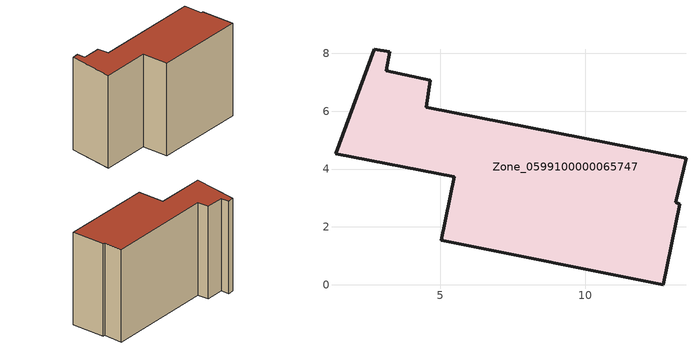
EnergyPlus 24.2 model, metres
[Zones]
Zone_0599100000065747
 floor ground (C_G): 4.65,7.07 4.51,6.14 13.48,4.38 13.13,2.85 13.26,2.78 12.7,0 5.02,1.54 5.47,3.74 1.38,4.53 2.72,8.14 3.24,8.05 3.12,7.39 z0
 wall outside (C_F): 4.65,7.07 3.12,7.39 3.24,8.05 2.72,8.14 1.38,4.53 5.47,3.74 5.02,1.54 12.7,0 13.26,2.78 13.13,2.85 13.48,4.38 4.51,6.14 4.65,7.07 z0:7.76
 roof outside (C_R): 4.51,6.14 4.65,7.07 3.12,7.39 3.24,8.05 2.72,8.14 1.38,4.53 5.47,3.74 5.02,1.54 12.7,0 13.26,2.78 13.13,2.85 13.48,4.38 z7.76
[BUILDING]
Pand.0599100000065747: North Axis=0; Terrain=City; Loads Convergence Tolerance Value=0.04; Temperature Convergence Tolerance Value=0.4; Solar Distribution=FullExterior; Maximum Number of Warmup Days=25; Minimum Number of Warmup Days=1
[Site:Location]
Rotterdam.The.Hague.AP_ZH_NLD Design_Conditions: Latitude=51.96; Longitude=4.45; Time Zone=1; Elevation=-4.5
[SITE:GROUNDTEMPERATURE:BUILDINGSURFACE]
18, 18, 18, 18, 18, 18, 18, 18, 18, 18, 18, 18
[MATERIAL] Thermal Absorptance=0.9; Solar Absorptance=0.7; Visible Absorptance=0.7
Name | Roughness | Thickness | Conductivity | Density | Specific Heat
G.TC.1946 | MediumSmooth | 0.15 | 1 | 540 | 1210
F.TC.1946 | Rough | 0.3 | 0.857143 | 1920 | 840
R.TC.1946 | MediumRough | 0.2 | 0.909091 | 1500 | 1000
[CONSTRUCTION]
C_G: G.TC.1946
C_F: F.TC.1946
C_R: R.TC.1946
[ZONE]
Zone_0599100000065747: Type=1; Multiplier=1; Ceiling Height=Autocalculate; Volume=Autocalculate; Floor Area=autocalculate; Part of Total Floor Area=Yes
[ZONEINFILTRATION:DESIGNFLOWRATE]
Infil_Zone_0599100000065747: Zone or ZoneList or Space or SpaceList=Zone_0599100000065747; Schedule=AlwaysOn; Design Flow Rate Calculation Method=Flow/Area; Flow Rate per Floor Area=0.003; Constant Term Coefficient=1; Temperature Term Coefficient=0; Velocity Term Coefficient=0; Velocity Squared Term Coefficient=0
[HVACTEMPLATE:ZONE:IDEALLOADSAIRSYSTEM]
Zone_0599100000065747: Maximum Heating Supply Air Temperature=50; Minimum Cooling Supply Air Temperature=13; Maximum Heating Supply Air Humidity Ratio=0.0156; Minimum Cooling Supply Air Humidity Ratio=0.0077; Heating Limit=NoLimit; Cooling Limit=NoLimit; Dehumidification Control Type=ConstantSensibleHeatRatio; Cooling Sensible Heat Ratio=0.7; Dehumidification Setpoint=60; Humidification Control Type=None; Humidification Setpoint=30; Outdoor Air Method=None; Outdoor Air Flow Rate per Person=0.00944; Outdoor Air Flow Rate per Zone Floor Area=0; Outdoor Air Flow Rate per Zone=0; Demand Controlled Ventilation Type=None; Outdoor Air Economizer Type=NoEconomizer; Heat Recovery Type=None; Sensible Heat Recovery Effectiveness=0.7; Latent Heat Recovery Effectiveness=0.65
[ZONECONTROL:THERMOSTAT]
ThermostatControl_Zone_0599100000065747: Zone or ZoneList=Zone_0599100000065747; Control Type Schedule=DualSetpointControlType; Control 1=Thermostat_Zone_0599100000065747; Temperature Difference Between Cutout And Setpoint=0
[THERMOSTATSETPOINT:DUALSETPOINT]
Thermostat_Zone_0599100000065747: Heating Setpoint Temperature Schedule=HeatingSetpoint_Zone_0599100000065747; Cooling Setpoint Temperature Schedule=CoolingSetpoint_Zone_0599100000065747
[SCHEDULE:COMPACT]
HeatingSetpoint_Zone_0599100000065747: Through: 12/31, For: AllDays, Until: 24:00, 21
CoolingSetpoint_Zone_0599100000065747: Through: 12/31, For: AllDays, Until: 24:00, 24
DualSetpointControlType: Through: 12/31, For: AllDays, Until: 24:00, 4
AlwaysOn: Through: 12/31, For: AllDays, Until: 24:00, 1
